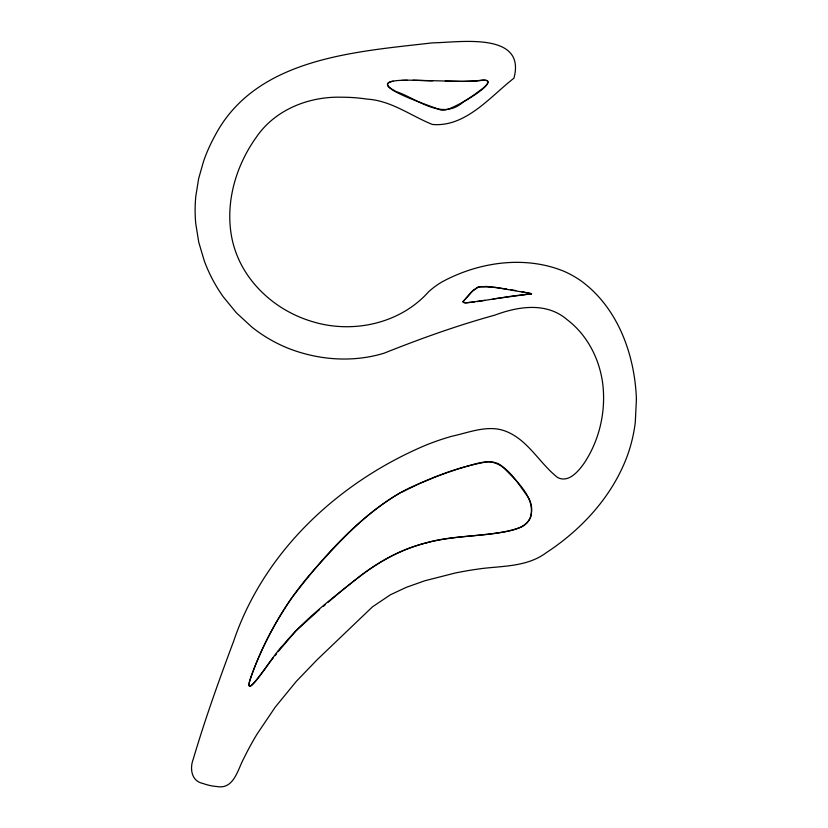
<?xml version="1.0" encoding="UTF-8"?>
<svg xmlns="http://www.w3.org/2000/svg" width="828" height="828" viewBox="0 0 828 828"><rect width="100%" height="100%" fill="white"/><g stroke="black" fill="none" stroke-linecap="round" stroke-linejoin="round"><path stroke-width="1.24" d="M273.55 657.732C273.333 655.662 245.305 700.198 249.487 681.589C259.267 651.967 273.954 623.939 291.497 598.199C322.278 558.155 356.382 518.597 400.379 492.722M275.113 655.693L276.666 653.654M278.218 651.615L295.834 630.895L319.556 609.522M328.24 602.204C348.267 585.127 368.522 567.842 392.079 555.764A165.31 165.31 0 0 1 426.223 542.847M323.417 606.272L325.342 604.647M531.504 293.805L522.271 294.903A389.957 389.957 0 0 0 511 296.258L477.073 301.589M407.262 489.027C370.551 507.937 341.819 538.79 314.619 569.178C289.603 597.029 270.073 629.446 255.873 664.035C232.916 720.37 274.358 652.423 282.617 645.747C305.273 618.257 334.046 596.812 361.795 574.798C381.625 559.852 404.064 548.126 428.314 542.361C454.582 535.799 481.896 536.182 508.402 531.172C516.879 529.309 526.608 526.039 530.541 517.572C535.851 497.493 516.506 481.058 504.014 468.089C494.275 457.542 479.619 462.717 467.923 466.019A370.199 370.199 0 0 0 435.373 476.959L419.713 483.48L401.166 492.463M408.266 488.541C433.717 476.762 460.389 466.143 488.209 461.672C506.632 462.852 517.179 482.455 527.074 495.672C535.126 506.322 532.808 523.689 518.949 527.953C489.079 537.921 456.466 534.039 426.223 542.847M432.661 80.74C428.49 81.475 364.713 75.296 396.146 91.587C417.498 98.615 441.697 121.209 463.442 101.865A182.791 182.791 0 0 0 479.081 91.121C486.864 85.864 494.533 77.739 478.946 80.833M393.041 81.216C368.294 86.112 434.741 107.35 440.496 109.958A9.605 9.605 0 0 0 444.626 109.979C453.402 109.855 513.453 74.251 475.365 81.03A285.681 285.681 0 0 1 462.024 81.392L445.257 81.144M531.234 293.899L527.26 294.395M484.763 300.336L466.692 302.841L463.939 302.696L462.904 301.816L471.805 291.57L478.294 287.099L486.657 286.436L506.674 289.044M492.991 298.98L526.122 294.509M474.372 301.992L465.119 302.841L462.904 301.806L473.233 290.328L477.487 287.378L480.437 286.612L495.258 287.306L531.597 293.681L521.454 291.57M477.818 80.896L461.952 81.392L412.975 80.264M401.849 80.419L407.335 80.275M510.917 289.748L515.823 290.587M636.421 399.251L635.283 422.415A153.273 153.273 0 0 1 627.179 456.207C612.202 496.386 581.805 529.434 546.273 552.7C527.871 566.445 504.459 565.928 482.776 568.432A369.578 369.578 0 0 0 454.965 573.08L424.826 580.77L406.248 587.352L390.443 594.773L372.465 606.852L317.103 659.771L296.289 681.392L275.31 707.04L257.125 733.981A303.027 303.027 0 0 0 243.97 758.065C237.822 769.108 234.107 789.653 217.071 786.559A53.178 53.178 0 0 1 202.943 783.464C191.216 781.146 189.612 768.249 193.317 758.934C205.023 719.284 218.985 680.295 233.506 641.596C263.997 550.941 339.387 481.554 426.182 445.009A269.328 269.328 0 0 1 451.426 436.346C469.197 432.578 488.499 424.091 506.446 431.533C528.357 440.372 539.68 463.473 557.658 477.549C568.826 483.231 578.668 470.977 584.361 462.893C599.182 440.475 605.703 412.737 602.991 386.045C600.3 360.428 587.901 335.423 567.17 319.711C546.604 301.837 518.214 306.37 494.854 315.126C457.17 325.518 420.376 338.693 384.109 353.183C352.8 362.767 318.366 360.19 288.061 348.226A144.983 144.983 0 0 1 251.857 327.07L236.404 312.839L223.198 296.734A153.604 153.604 0 0 1 204.319 260.975L198.761 242.304L195.76 223.643A142.768 142.768 0 0 1 195.812 196.246L198.658 178.527L203.574 161.263A163.84 163.84 0 0 1 214.649 136.33C255.541 57.608 355.357 51.853 432.651 42.839C457.573 42.673 526.608 30.874 513.96 78.153C490.155 96.7 465.729 127.388 432.413 124.469C410.802 115.827 391.385 100.612 367.114 99.122A169.388 169.388 0 0 0 341.778 97.218C309.092 96.255 275.217 109.493 256.369 137.137C235.214 166.625 224.347 204.94 232.461 240.844A101.73 101.73 0 0 0 242.273 266.471C251.246 282.721 264.453 296.414 279.926 306.588A124.241 124.241 0 0 0 313.398 321.916C353.504 333.86 400.524 323.469 428.718 291.663A82.086 82.086 0 0 1 441.769 282.048C478.305 262.124 524.279 255.241 563.547 271.108A97.921 97.921 0 0 1 581.742 281.375C618.216 308.451 634.848 355.14 636.421 399.251"/></g></svg>
